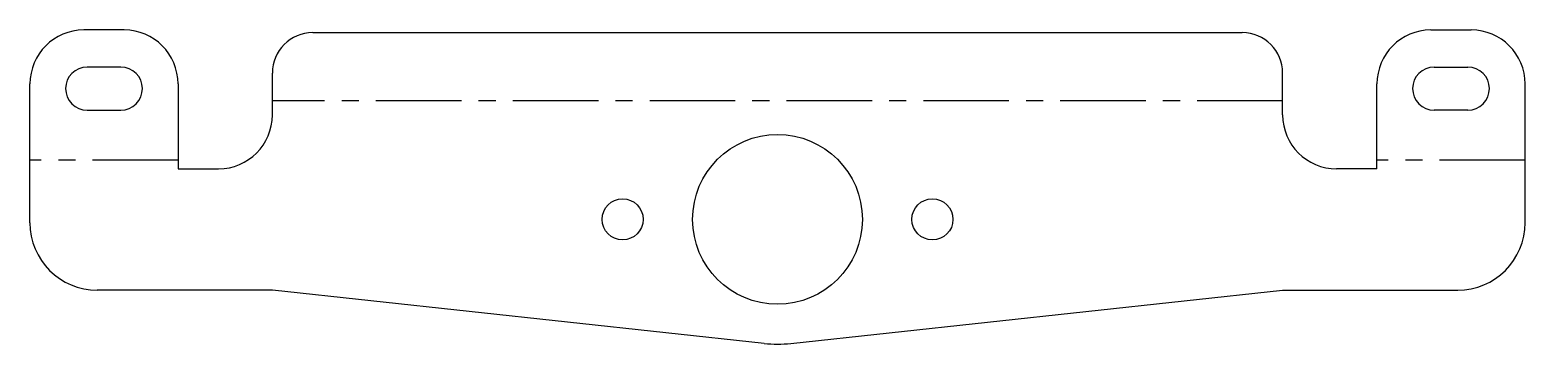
# Model space of a CAD drawing. Extents: x 93 to 315, y 143 to 190.
import ezdxf

# ---------------------------------------------------------------- set-up
doc = ezdxf.new("R2010")
doc.units = 0
doc.linetypes.add('CENTERX2', pattern=[20.32, 12.7, -2.54, 2.54, -2.54])
doc.layers.get('0').update_dxf_attribs({"linetype": 'CONTINUOUS'})

msp = doc.modelspace()

# ---------------------------------------------------------------- linework, layer by layer
at = {"color": 7, "linetype": 'CONTINUOUS'}
for p, q in [((106.55, 190.04), (100.55, 190.04)), ((134.55, 189.64), (272.55, 189.64)), ((300.55, 190.04), (306.55, 190.04)), ((106.05, 184.54), (101.05, 184.54)), ((301.05, 184.54), (306.05, 184.54)), ((92.55, 161.44), (92.55, 182.04)), ((114.55, 182.04), (114.55, 169.44)), ((128.55, 177.44), (128.55, 183.64)), ((278.55, 177.44), (278.55, 183.64)), ((292.55, 169.44), (292.55, 182.04)), ((314.55, 161.44), (314.55, 182.04)), ((101.05, 178.14), (106.05, 178.14)), ((306.05, 178.14), (301.05, 178.14)), ((114.55, 169.44), (120.55, 169.44)), ((292.55, 169.44), (286.55, 169.44)), ((128.55, 151.44), (102.55, 151.44)), ((201.56, 143.55), (128.55, 151.44)), ((205.54, 143.55), (278.55, 151.44)), ((278.55, 151.44), (304.55, 151.44))]:
    msp.add_line(p, q, dxfattribs=at)
at = {"color": 96, "linetype": 'CENTERX2'}
for p, q in [((278.55, 179.54), (128.55, 179.54)), ((114.55, 170.74), (92.55, 170.74)), ((314.55, 170.74), (292.55, 170.74))]:
    msp.add_line(p, q, dxfattribs=at)
at = {"color": 7, "linetype": 'CONTINUOUS'}
for centre, radius in [((203.55, 161.94), 12.6), ((180.55, 161.94), 3.05), ((226.55, 161.94), 3.05)]:
    msp.add_circle(centre, radius, dxfattribs=at)
for centre, radius, start, end in [((100.55, 182.04), 8, 90, 180), ((106.55, 182.04), 8, 0, 90), ((134.55, 183.64), 6, 90, 180), ((272.55, 183.64), 6, 0, 90), ((300.55, 182.04), 8, 90, 180), ((306.55, 182.04), 8, 0, 90), ((101.05, 181.34), 3.2, 90, 270), ((106.05, 181.34), 3.2, 270, 90), ((301.05, 181.34), 3.2, 90, 270), ((306.05, 181.34), 3.2, 270, 90), ((120.55, 177.44), 8, 270, 0), ((286.55, 177.44), 8, 180, 270), ((102.55, 161.44), 10, 180, 270), ((304.55, 161.44), 10, 270, 0), ((203.55, 161.94), 18.5, 263.8301, 276.1699)]:
    msp.add_arc(centre, radius, start, end, dxfattribs=at)

doc.saveas('drawing.dxf')
